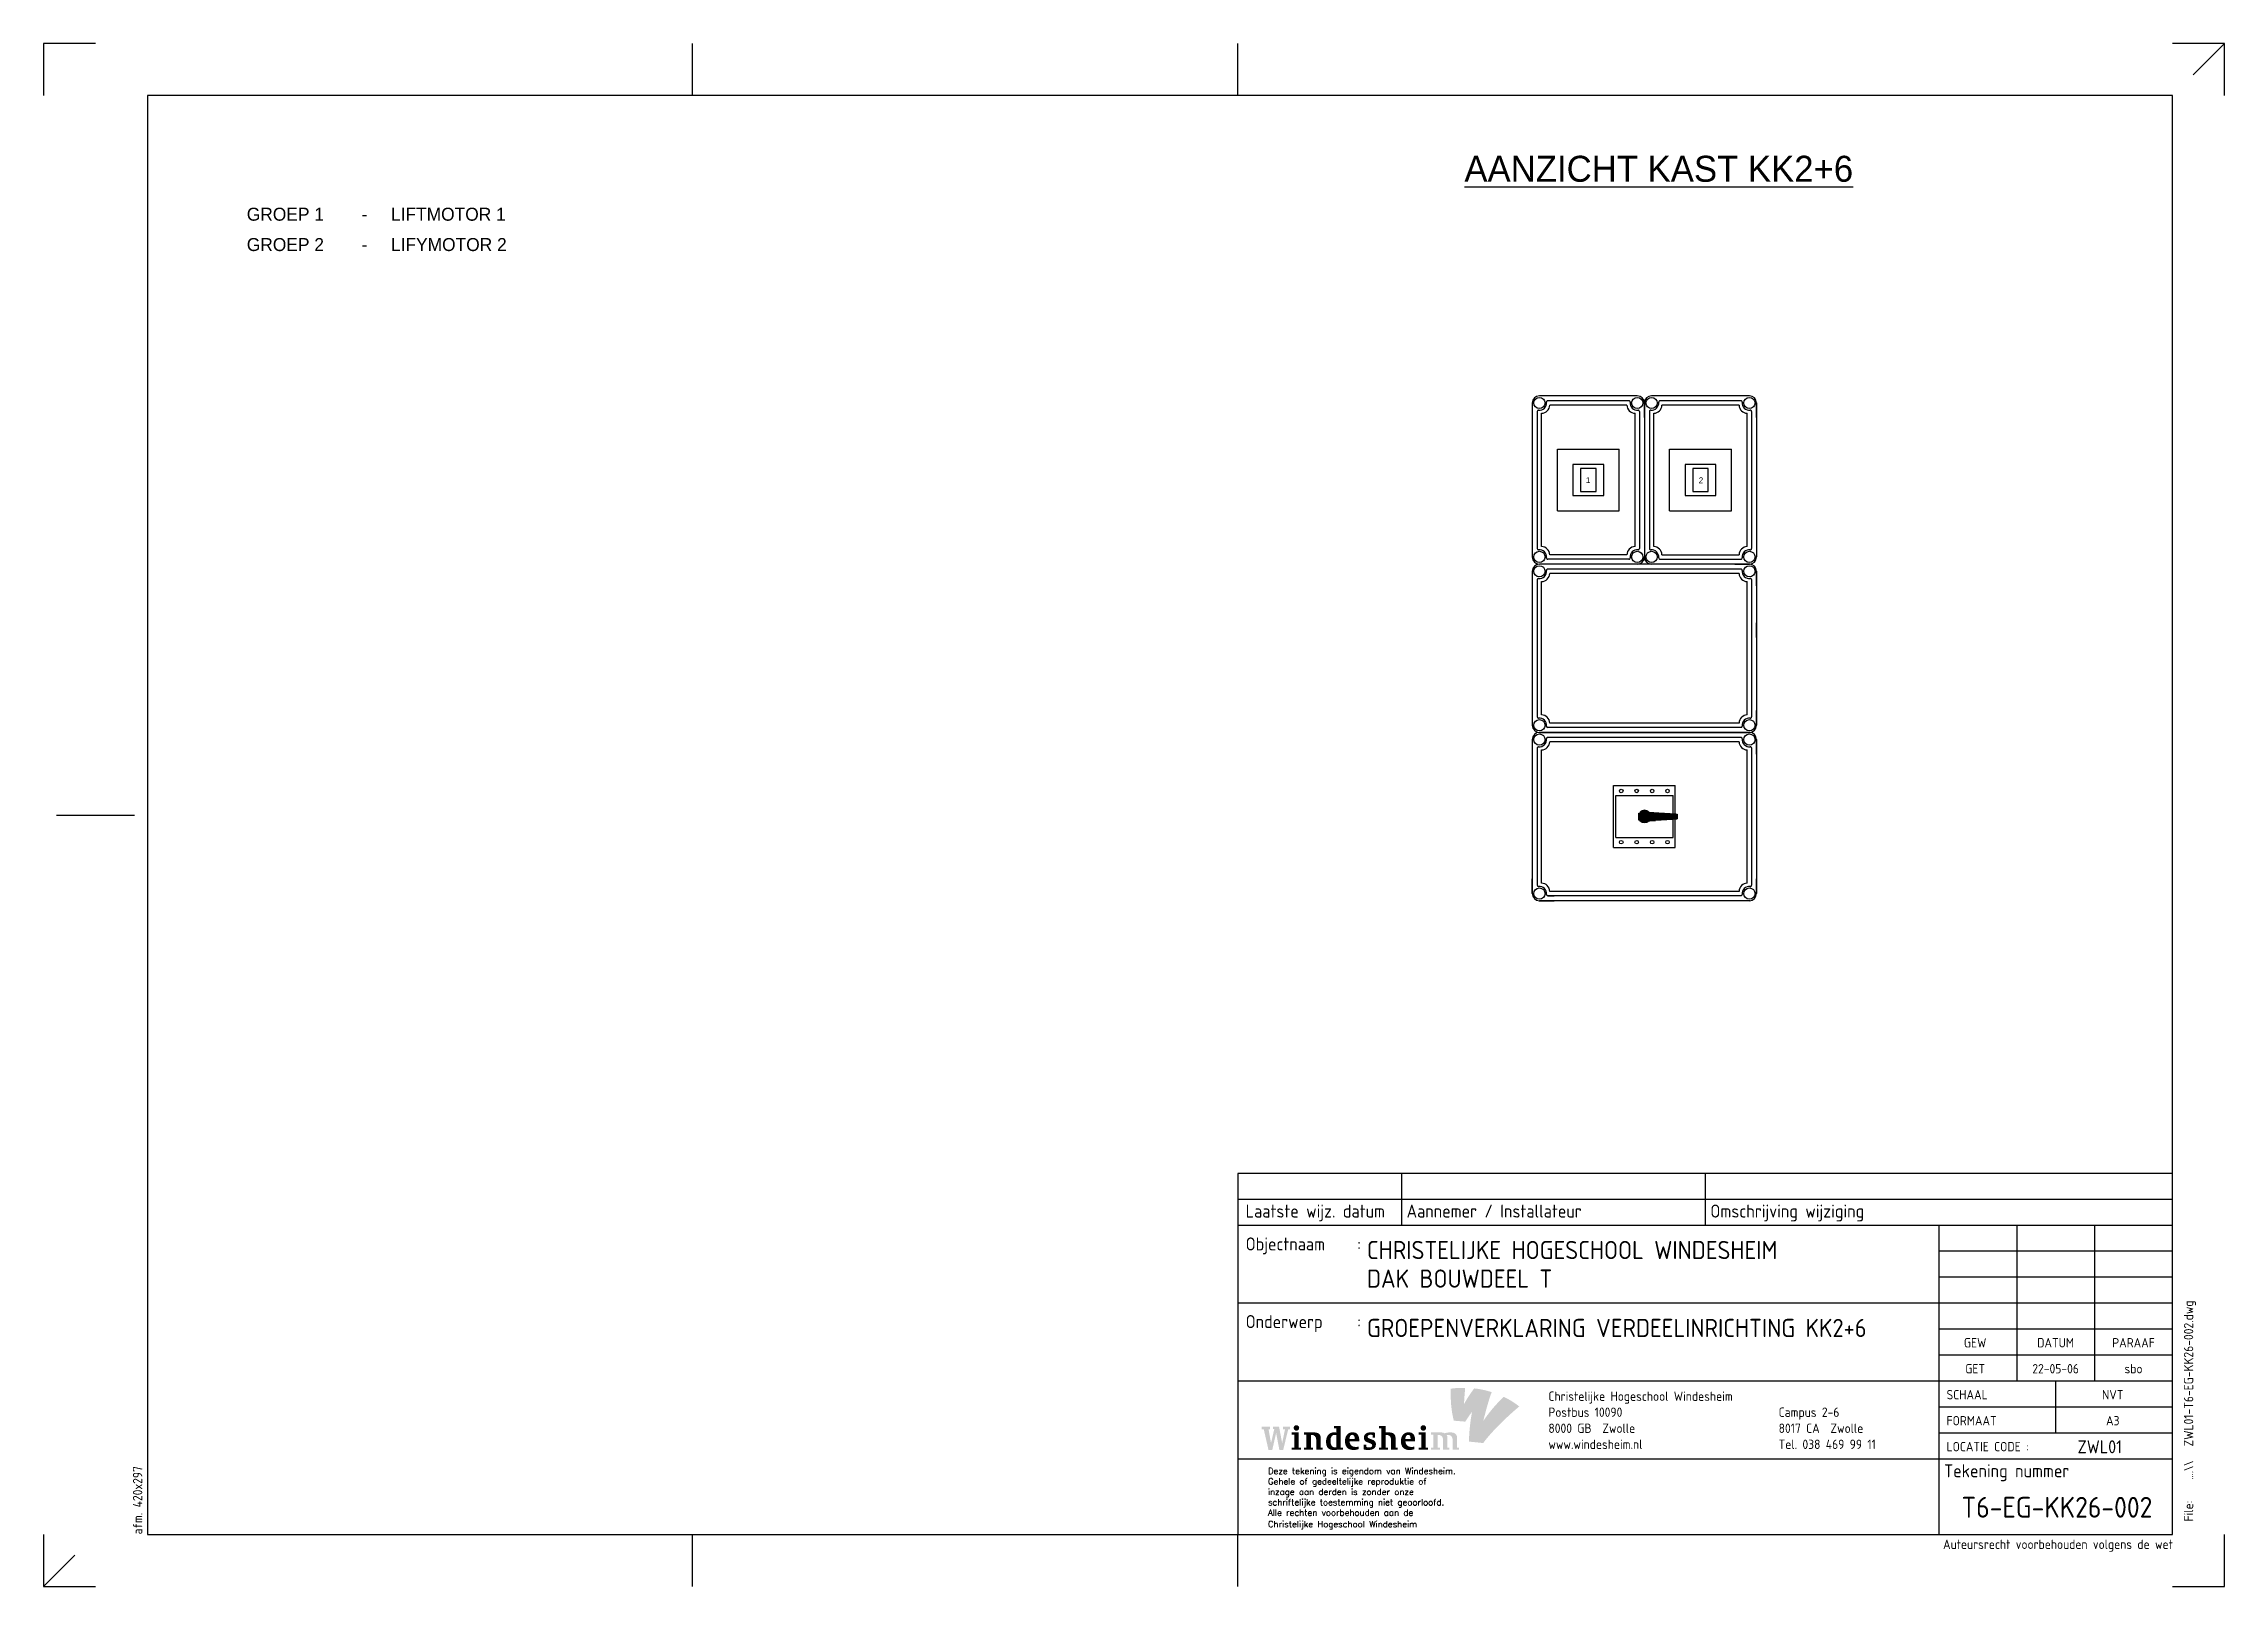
# Model space of a CAD drawing. Header units: millimetres. Extents: x 0 to 420, y 0 to 297.
import ezdxf
from ezdxf.enums import TextEntityAlignment as Align

# ---------------------------------------------------------------- set-up
doc = ezdxf.new("R2010")
doc.units = ezdxf.units.MM
for name, color, linetype in [('00att018', 1, 'CONTINUOUS'), ('00att025', 2, 'CONTINUOUS'), ('00att035', 3, 'CONTINUOUS'), ('00att050', 4, 'CONTINUOUS'), ('00kad018', 1, 'CONTINUOUS'), ('00kad025', 2, 'CONTINUOUS'), ('00kad070', 5, 'CONTINUOUS'), ('BL$2----_KADER', 7, 'CONTINUOUS'), ('BL$4----_LOGO', 7, 'CONTINUOUS'), ('BL$4----_STEMPEL', 7, 'CONTINUOUS'), ('EL6-----', 7, 'CONTINUOUS'), ('KAST AANZICHT', 1, 'CONTINUOUS'), ('Kast-aanzicht', 1, 'CONTINUOUS'), ('LAAG_1', 160, 'CONTINUOUS')]:
    doc.layers.add(name, color=color, linetype=linetype)
doc.styles.add('BURO-035', font='BUROFONT.shx', dxfattribs={"height": 3.5})
doc.styles.add('BURO-050', font='BUROFONT.shx', dxfattribs={"height": 5})
doc.styles.add('EDU', font='ROMANS.SHX', dxfattribs={"height": 2.5})
doc.styles.add('ISO', font='isocp.shx')
doc.styles.add('NOOTER', font='arial.ttf')

# ---------------------------------------------------------------- blocks, each defined once
blk = doc.blocks.new('a3-windesheim-hor')
at = {"layer": '00kad018', "color": 1}
for p, q in [((0, 297), (0, 287)), ((10, 297), (0, 297)), ((125, 287), (125, 297)), ((230, 287), (230, 297)), ((420, 297), (410, 297)), ((420, 297), (414, 291)), ((420, 287), (420, 297)), ((2.5, 148.5), (17.5, 148.5)), ((0, 10), (0, 0)), ((125, 0), (125, 10)), ((230, 0), (230, 10)), ((420, 0), (420, 10)), ((0, 0), (6, 6)), ((0, 0), (10, 0)), ((410, 0), (420, 0))]:
    blk.add_line(p, q, dxfattribs=at)
at = {"layer": '00kad070', "color": 5}
for p, q in [((20, 287), (20, 10)), ((410, 287), (20, 287)), ((410, 10), (410, 287)), ((20, 10), (410, 10))]:
    blk.add_line(p, q, dxfattribs=at)
at = {"layer": '00att018', "color": 1, "style": 'ISO'}
blk.add_text('afm. 420x297', height=1.8, rotation=90, dxfattribs=at).set_placement((19, 10))
blk.add_text('Auteursrecht voorbehouden volgens de wet', height=1.8, dxfattribs=at).set_placement((410.08, 7.2), align=Align.RIGHT)
blk = doc.blocks.new('AI9-BLK4')
at = {"layer": 'LAAG_1'}
h = blk.add_hatch(color=40, dxfattribs=at)
edge = h.paths.add_edge_path()
edge.add_spline(control_points=[(7.13, 7.18), (4.76, 4.71), (2.6, 2.64), (-0.67, -2.09), (0, 0.48), (1.33, 5.88), (2.58, 8.98), (0.66, 9.66), (-2.22, 10.26), (-4.13, 10.42), (-5.47, 8.84), (-7.52, 5.49), (-8.07, 4.43), (-8, 6.89), (-7.74, 9.27), (-7.64, 10.61), (-9.57, 10.7), (-11, 10.61), (-13.21, 10.31), (-13.29, 6), (-13.05, 2.03), (-12.01, -2), (-10.76, -2.09), (-7.6, -2.36), (-7.6, -2.36), (-7.12, -1.66), (-6.13, -0.03), (-4.98, 1.41), (-5.44, -0.9), (-5.87, -4.06), (-6.06, -7.16), (-6.12, -8.14), (-6.15, -9.12), (-6.16, -10.06), (-4.67, -10.18), (-0.96, -10.58), (-0.72, -10.61), (-0.72, -10.61), (-0.71, -10.6), (-0.71, -10.6), (-0.7, -10.59), (-0.7, -10.58), (-0.69, -10.58), (0.69, -8.77), (2.26, -6.96), (3.63, -5.5), (4.7, -4.37), (5.74, -3.33), (6.72, -2.37), (9.27, 0.11), (11.5, 2.08), (13.21, 3.49), (11.03, 5.13), (9.48, 6.13), (7.13, 7.18)], knot_values=[0, 0, 0, 0, 1, 1, 1, 2, 2, 2, 3, 3, 3, 4, 4, 4, 5, 5, 5, 6, 6, 6, 7, 7, 7, 8, 8, 8, 9, 9, 9, 10, 10, 10, 11, 11, 11, 12, 12, 12, 13, 13, 13, 14, 14, 14, 15, 15, 15, 16, 16, 16, 17, 17, 17, 18, 18, 18, 18], degree=3, periodic=0)
h = blk.add_hatch(color=154, dxfattribs=at)
edge = h.paths.add_edge_path()
edge.add_spline(control_points=[(-0.71, -10.6), (-0.71, -10.6), (-0.71, -10.6), (-0.71, -10.6), (-0.74, -10.63), (-0.72, -10.62), (-0.71, -10.6)], knot_values=[0, 0, 0, 0, 1, 1, 1, 2, 2, 2, 2], degree=3, periodic=0)
h = blk.add_hatch(color=154, dxfattribs=at)
edge = h.paths.add_edge_path()
edge.add_spline(control_points=[(-0.71, -10.6), (-0.71, -10.6), (-0.7, -10.6), (-0.7, -10.6), (-0.67, -10.57), (-0.69, -10.59), (-0.71, -10.6)], knot_values=[0, 0, 0, 0, 1, 1, 1, 2, 2, 2, 2], degree=3, periodic=0)
blk = doc.blocks.new('AI9-BLK3')
at = {"layer": 'LAAG_1'}
h = blk.add_hatch(color=154, dxfattribs=at)
edge = h.paths.add_edge_path()
edge.add_spline(control_points=[(-27.78, 3.24), (-27.78, 3.24), (-29.75, -4.72), (-29.75, -4.72), (-29.75, -4.72), (-31.22, -4.72), (-31.22, -4.72), (-31.22, -4.72), (-32.46, 1.79), (-32.46, 1.79), (-32.46, 1.79), (-33.95, -4.72), (-33.95, -4.72), (-33.95, -4.72), (-35.41, -4.72), (-35.41, -4.72), (-35.41, -4.72), (-37.24, 3.24), (-37.24, 3.24), (-37.24, 3.24), (-38.03, 3.24), (-38.03, 3.24), (-38.03, 3.24), (-38.03, 4.16), (-38.03, 4.16), (-38.03, 4.16), (-34.81, 4.16), (-34.81, 4.16), (-34.81, 4.16), (-34.81, 3.24), (-34.81, 3.24), (-34.81, 3.24), (-35.38, 3.24), (-35.38, 3.24), (-35.38, 3.24), (-34.43, -2.11), (-34.43, -2.11), (-34.43, -2.11), (-33.18, 3.26), (-33.18, 3.26), (-33.18, 3.26), (-33.73, 3.26), (-33.73, 3.26), (-33.73, 3.26), (-33.73, 4.16), (-33.73, 4.16), (-33.73, 4.16), (-31.32, 4.16), (-31.32, 4.16), (-31.32, 4.16), (-30.15, -2.11), (-30.15, -2.11), (-30.15, -2.11), (-29.03, 3.24), (-29.03, 3.24), (-29.03, 3.24), (-29.84, 3.24), (-29.84, 3.24), (-29.84, 3.24), (-29.84, 4.16), (-29.84, 4.16), (-29.84, 4.16), (-27.18, 4.16), (-27.18, 4.16), (-27.18, 4.16), (-27.18, 3.24), (-27.18, 3.24), (-27.18, 3.24), (-27.78, 3.24), (-27.78, 3.24)], knot_values=[0, 0, 0, 0, 1, 1, 1, 2, 2, 2, 3, 3, 3, 4, 4, 4, 5, 5, 5, 6, 6, 6, 7, 7, 7, 8, 8, 8, 9, 9, 9, 10, 10, 10, 11, 11, 11, 12, 12, 12, 13, 13, 13, 14, 14, 14, 15, 15, 15, 16, 16, 16, 17, 17, 17, 18, 18, 18, 19, 19, 19, 20, 20, 20, 21, 21, 21, 22, 22, 22, 23, 23, 23, 23], degree=3, periodic=0)
h = blk.add_hatch(color=154, dxfattribs=at)
edge = h.paths.add_edge_path()
edge.add_spline(control_points=[(-26.42, -4.7), (-26.42, -4.7), (-26.42, -3.87), (-26.42, -3.87), (-26.42, -3.87), (-25.47, -3.87), (-25.47, -3.87), (-25.47, -3.87), (-25.47, 1.17), (-25.47, 1.17), (-25.47, 1.17), (-26.42, 1.17), (-26.42, 1.17), (-26.42, 1.17), (-26.42, 1.99), (-26.42, 1.99), (-26.42, 1.99), (-23.75, 1.99), (-23.75, 1.99), (-23.75, 1.99), (-23.75, -3.87), (-23.75, -3.87), (-23.75, -3.87), (-22.88, -3.87), (-22.88, -3.87), (-22.88, -3.87), (-22.88, -4.7), (-22.88, -4.7), (-22.88, -4.7), (-26.42, -4.7), (-26.42, -4.7)], knot_values=[0, 0, 0, 0, 1, 1, 1, 2, 2, 2, 3, 3, 3, 4, 4, 4, 5, 5, 5, 6, 6, 6, 7, 7, 7, 8, 8, 8, 9, 9, 9, 10, 10, 10, 10], degree=3, periodic=0)
edge = h.paths.add_edge_path()
edge.add_spline(control_points=[(-24.66, 2.67), (-25.25, 2.67), (-25.71, 3.15), (-25.71, 3.74), (-25.71, 4.33), (-25.25, 4.79), (-24.66, 4.79), (-24.07, 4.79), (-23.58, 4.33), (-23.58, 3.74), (-23.58, 3.15), (-24.07, 2.67), (-24.66, 2.67)], knot_values=[0, 0, 0, 0, 1, 1, 1, 2, 2, 2, 3, 3, 3, 4, 4, 4, 4], degree=3, periodic=0)
h = blk.add_hatch(color=154, dxfattribs=at)
edge = h.paths.add_edge_path()
edge.add_spline(control_points=[(-17.02, -4.7), (-17.02, -4.7), (-17.02, -0.94), (-17.02, -0.94), (-17.02, -0.3), (-17.19, 0.21), (-17.5, 0.52), (-17.87, 0.9), (-18.34, 1.07), (-18.89, 1.07), (-18.95, 1.07), (-19.03, 1.07), (-19.09, 1.06), (-19.09, 1.06), (-19.09, -3.87), (-19.09, -3.87), (-19.09, -3.87), (-18.24, -3.87), (-18.24, -3.87), (-18.24, -3.87), (-18.24, -4.7), (-18.24, -4.7), (-18.24, -4.7), (-21.72, -4.7), (-21.72, -4.7), (-21.72, -4.7), (-21.72, -3.87), (-21.72, -3.87), (-21.72, -3.87), (-20.8, -3.87), (-20.8, -3.87), (-20.8, -3.87), (-20.8, 1.17), (-20.8, 1.17), (-20.8, 1.17), (-21.72, 1.17), (-21.72, 1.17), (-21.72, 1.17), (-21.72, 1.99), (-21.72, 1.99), (-21.72, 1.99), (-19.44, 1.99), (-19.44, 1.99), (-19.15, 1.99), (-18.89, 2.03), (-18.56, 2.03), (-16.96, 2.03), (-16.32, 1.86), (-15.88, 1.41), (-15.46, 1), (-15.3, 0.57), (-15.3, -0.15), (-15.3, -0.15), (-15.3, -3.87), (-15.3, -3.87), (-15.3, -3.87), (-14.5, -3.87), (-14.5, -3.87), (-14.5, -3.87), (-14.5, -4.7), (-14.5, -4.7), (-14.5, -4.7), (-17.02, -4.7), (-17.02, -4.7)], knot_values=[0, 0, 0, 0, 1, 1, 1, 2, 2, 2, 3, 3, 3, 4, 4, 4, 5, 5, 5, 6, 6, 6, 7, 7, 7, 8, 8, 8, 9, 9, 9, 10, 10, 10, 11, 11, 11, 12, 12, 12, 13, 13, 13, 14, 14, 14, 15, 15, 15, 16, 16, 16, 17, 17, 17, 18, 18, 18, 19, 19, 19, 20, 20, 20, 21, 21, 21, 21], degree=3, periodic=0)
h = blk.add_hatch(color=154, dxfattribs=at)
edge = h.paths.add_edge_path(flags=16)
edge.add_spline(control_points=[(-6.76, -4.7), (-6.76, -4.7), (-6.76, -3.87), (-6.76, -3.87), (-6.76, -3.87), (-7.62, -3.87), (-7.62, -3.87), (-7.62, -3.87), (-7.62, 4.46), (-7.62, 4.46), (-7.62, 4.46), (-10.2, 4.46), (-10.2, 4.46), (-10.2, 4.46), (-10.2, 3.64), (-10.2, 3.64), (-10.2, 3.64), (-9.32, 3.64), (-9.32, 3.64), (-9.32, 3.64), (-9.32, 1.95), (-9.32, 1.95), (-9.59, 2), (-9.79, 2.04), (-10.19, 2.04), (-11.95, 2.04), (-13.23, 0.68), (-13.23, -1.45), (-13.23, -3.83), (-12.29, -4.77), (-10.28, -4.77), (-9.86, -4.77), (-9.32, -4.7), (-9.12, -4.7), (-9.12, -4.7), (-6.76, -4.7), (-6.76, -4.7)], knot_values=[0, 0, 0, 0, 1, 1, 1, 2, 2, 2, 3, 3, 3, 4, 4, 4, 5, 5, 5, 6, 6, 6, 7, 7, 7, 8, 8, 8, 9, 9, 9, 10, 10, 10, 11, 11, 11, 12, 12, 12, 12], degree=3, periodic=0)
edge = h.paths.add_edge_path()
edge.add_spline(control_points=[(-9.28, -3.73), (-9.49, -3.76), (-9.62, -3.78), (-9.79, -3.78), (-10.77, -3.78), (-11.52, -3.12), (-11.52, -1.21), (-11.52, 0.4), (-10.88, 1.06), (-10, 1.06), (-9.71, 1.06), (-9.48, 1.02), (-9.28, 0.97), (-9.28, 0.97), (-9.28, -3.73), (-9.28, -3.73)], knot_values=[0, 0, 0, 0, 1, 1, 1, 2, 2, 2, 3, 3, 3, 4, 4, 4, 5, 5, 5, 5], degree=3, periodic=0)
h = blk.add_hatch(color=154, dxfattribs=at)
edge = h.paths.add_edge_path(flags=16)
edge.add_spline(control_points=[(-0.43, -1.4), (-0.43, 1.03), (-1.16, 2.05), (-3.05, 2.05), (-4.8, 2.05), (-5.93, 0.7), (-5.93, -1.35), (-5.93, -3.59), (-4.75, -4.76), (-2.66, -4.76), (-1.92, -4.76), (-1.25, -4.65), (-0.71, -4.43), (-0.71, -4.43), (-0.71, -3.47), (-0.71, -3.47), (-1.15, -3.57), (-1.59, -3.59), (-2.01, -3.59), (-3.43, -3.59), (-4.18, -2.54), (-4.18, -1.4), (-4.18, -1.4), (-0.43, -1.4), (-0.43, -1.4)], knot_values=[0, 0, 0, 0, 1, 1, 1, 2, 2, 2, 3, 3, 3, 4, 4, 4, 5, 5, 5, 6, 6, 6, 7, 7, 7, 8, 8, 8, 8], degree=3, periodic=0)
edge = h.paths.add_edge_path()
edge.add_spline(control_points=[(-2.19, -0.48), (-2.19, -0.48), (-4.21, -0.48), (-4.21, -0.48), (-4.21, 0.48), (-3.76, 1.08), (-3.17, 1.08), (-2.58, 1.08), (-2.19, 0.63), (-2.19, -0.48)], knot_values=[0, 0, 0, 0, 1, 1, 1, 2, 2, 2, 3, 3, 3, 3], degree=3, periodic=0)
h = blk.add_hatch(color=154, dxfattribs=at)
edge = h.paths.add_edge_path()
edge.add_spline(control_points=[(3.18, -4.79), (2.42, -4.79), (1.53, -4.63), (1.31, -4.55), (1.31, -4.55), (1.31, -2.67), (1.31, -2.67), (1.31, -2.67), (2.34, -2.67), (2.34, -2.67), (2.34, -2.67), (2.34, -3.62), (2.34, -3.62), (2.58, -3.7), (2.94, -3.79), (3.32, -3.79), (4.14, -3.79), (4.53, -3.52), (4.53, -3.03), (4.53, -2.53), (4.09, -2.3), (3.53, -2.1), (3.53, -2.1), (2.71, -1.81), (2.71, -1.81), (1.84, -1.5), (1.32, -0.99), (1.32, 0.08), (1.32, 1.19), (2.31, 2.08), (3.93, 2.08), (4.57, 2.08), (5.29, 2), (5.66, 1.88), (5.66, 1.88), (5.66, 0.04), (5.66, 0.04), (5.66, 0.04), (4.69, 0.04), (4.69, 0.04), (4.69, 0.04), (4.69, 1), (4.69, 1), (4.43, 1.07), (4.17, 1.11), (3.89, 1.11), (3.16, 1.11), (2.8, 0.83), (2.8, 0.37), (2.8, -0.04), (3.05, -0.24), (3.64, -0.43), (3.64, -0.43), (4.44, -0.7), (4.44, -0.7), (5.37, -1.01), (6, -1.57), (6, -2.6), (6, -4), (4.84, -4.79), (3.18, -4.79)], knot_values=[0, 0, 0, 0, 1, 1, 1, 2, 2, 2, 3, 3, 3, 4, 4, 4, 5, 5, 5, 6, 6, 6, 7, 7, 7, 8, 8, 8, 9, 9, 9, 10, 10, 10, 11, 11, 11, 12, 12, 12, 13, 13, 13, 14, 14, 14, 15, 15, 15, 16, 16, 16, 17, 17, 17, 18, 18, 18, 19, 19, 19, 20, 20, 20, 20], degree=3, periodic=0)
h = blk.add_hatch(color=154, dxfattribs=at)
edge = h.paths.add_edge_path()
edge.add_spline(control_points=[(11.81, -4.7), (11.81, -4.7), (11.81, -1.02), (11.81, -1.02), (11.81, -0.32), (11.67, 0.19), (11.34, 0.52), (10.95, 0.91), (10.48, 1.07), (9.97, 1.07), (9.88, 1.07), (9.79, 1.06), (9.75, 1.06), (9.75, 1.06), (9.75, -3.87), (9.75, -3.87), (9.75, -3.87), (10.59, -3.87), (10.59, -3.87), (10.59, -3.87), (10.59, -4.7), (10.59, -4.7), (10.59, -4.7), (7.11, -4.7), (7.11, -4.7), (7.11, -4.7), (7.11, -3.87), (7.11, -3.87), (7.11, -3.87), (8.03, -3.87), (8.03, -3.87), (8.03, -3.87), (8.03, 3.64), (8.03, 3.64), (8.03, 3.64), (7.16, 3.64), (7.16, 3.64), (7.16, 3.64), (7.16, 4.46), (7.16, 4.46), (7.16, 4.46), (9.75, 4.46), (9.75, 4.46), (9.75, 4.46), (9.75, 1.99), (9.75, 1.99), (9.93, 2), (10.23, 2.03), (10.54, 2.03), (11.88, 2.03), (12.52, 1.84), (12.96, 1.4), (13.39, 0.97), (13.53, 0.51), (13.53, -0.15), (13.53, -0.15), (13.53, -3.87), (13.53, -3.87), (13.53, -3.87), (14.34, -3.87), (14.34, -3.87), (14.34, -3.87), (14.34, -4.7), (14.34, -4.7), (14.34, -4.7), (11.81, -4.7), (11.81, -4.7)], knot_values=[0, 0, 0, 0, 1, 1, 1, 2, 2, 2, 3, 3, 3, 4, 4, 4, 5, 5, 5, 6, 6, 6, 7, 7, 7, 8, 8, 8, 9, 9, 9, 10, 10, 10, 11, 11, 11, 12, 12, 12, 13, 13, 13, 14, 14, 14, 15, 15, 15, 16, 16, 16, 17, 17, 17, 18, 18, 18, 19, 19, 19, 20, 20, 20, 21, 21, 21, 22, 22, 22, 22], degree=3, periodic=0)
h = blk.add_hatch(color=154, dxfattribs=at)
edge = h.paths.add_edge_path(flags=16)
edge.add_spline(control_points=[(21.09, -1.4), (21.09, 1.03), (20.36, 2.05), (18.47, 2.05), (16.72, 2.05), (15.6, 0.7), (15.6, -1.35), (15.6, -3.59), (16.77, -4.76), (18.87, -4.76), (19.6, -4.76), (20.27, -4.65), (20.81, -4.43), (20.81, -4.43), (20.81, -3.47), (20.81, -3.47), (20.37, -3.57), (19.93, -3.59), (19.52, -3.59), (18.09, -3.59), (17.35, -2.54), (17.35, -1.4), (17.35, -1.4), (21.09, -1.4), (21.09, -1.4)], knot_values=[0, 0, 0, 0, 1, 1, 1, 2, 2, 2, 3, 3, 3, 4, 4, 4, 5, 5, 5, 6, 6, 6, 7, 7, 7, 8, 8, 8, 8], degree=3, periodic=0)
edge = h.paths.add_edge_path()
edge.add_spline(control_points=[(19.33, -0.48), (19.33, -0.48), (17.31, -0.48), (17.31, -0.48), (17.31, 0.48), (17.76, 1.08), (18.35, 1.08), (18.94, 1.08), (19.33, 0.63), (19.33, -0.48)], knot_values=[0, 0, 0, 0, 1, 1, 1, 2, 2, 2, 3, 3, 3, 3], degree=3, periodic=0)
h = blk.add_hatch(color=154, dxfattribs=at)
edge = h.paths.add_edge_path()
edge.add_spline(control_points=[(22.47, -4.7), (22.47, -4.7), (22.47, -3.87), (22.47, -3.87), (22.47, -3.87), (23.42, -3.87), (23.42, -3.87), (23.42, -3.87), (23.42, 1.17), (23.42, 1.17), (23.42, 1.17), (22.47, 1.17), (22.47, 1.17), (22.47, 1.17), (22.47, 1.99), (22.47, 1.99), (22.47, 1.99), (25.13, 1.99), (25.13, 1.99), (25.13, 1.99), (25.13, -3.87), (25.13, -3.87), (25.13, -3.87), (26, -3.87), (26, -3.87), (26, -3.87), (26, -4.7), (26, -4.7), (26, -4.7), (22.47, -4.7), (22.47, -4.7)], knot_values=[0, 0, 0, 0, 1, 1, 1, 2, 2, 2, 3, 3, 3, 4, 4, 4, 5, 5, 5, 6, 6, 6, 7, 7, 7, 8, 8, 8, 9, 9, 9, 10, 10, 10, 10], degree=3, periodic=0)
edge = h.paths.add_edge_path()
edge.add_spline(control_points=[(24.23, 2.67), (23.64, 2.67), (23.18, 3.15), (23.18, 3.74), (23.18, 4.33), (23.64, 4.79), (24.23, 4.79), (24.82, 4.79), (25.31, 4.33), (25.31, 3.74), (25.31, 3.15), (24.82, 2.67), (24.23, 2.67)], knot_values=[0, 0, 0, 0, 1, 1, 1, 2, 2, 2, 3, 3, 3, 4, 4, 4, 4], degree=3, periodic=0)
h = blk.add_hatch(color=154, dxfattribs=at)
edge = h.paths.add_edge_path()
edge.add_spline(control_points=[(35.52, -4.7), (35.52, -4.7), (35.52, -0.89), (35.52, -0.89), (35.52, -0.3), (35.34, 0.21), (35.04, 0.52), (34.66, 0.9), (34.24, 1.07), (33.55, 1.07), (33.41, 1.07), (33.28, 1.05), (33.17, 1.03), (33.4, 0.83), (33.52, 0.35), (33.52, -0.07), (33.52, -0.07), (33.52, -3.87), (33.52, -3.87), (33.52, -3.87), (34.3, -3.87), (34.3, -3.87), (34.3, -3.87), (34.3, -4.7), (34.3, -4.7), (34.3, -4.7), (31.82, -4.7), (31.82, -4.7), (31.82, -4.7), (31.82, -0.89), (31.82, -0.89), (31.82, -0.18), (31.64, 0.24), (31.34, 0.53), (30.95, 0.92), (30.5, 1.07), (30.01, 1.07), (29.96, 1.07), (29.9, 1.06), (29.8, 1.06), (29.8, 1.06), (29.8, -3.87), (29.8, -3.87), (29.8, -3.87), (30.64, -3.87), (30.64, -3.87), (30.64, -3.87), (30.64, -4.7), (30.64, -4.7), (30.64, -4.7), (27.17, -4.7), (27.17, -4.7), (27.17, -4.7), (27.17, -3.87), (27.17, -3.87), (27.17, -3.87), (28.09, -3.87), (28.09, -3.87), (28.09, -3.87), (28.09, 1.17), (28.09, 1.17), (28.09, 1.17), (27.17, 1.17), (27.17, 1.17), (27.17, 1.17), (27.17, 1.99), (27.17, 1.99), (27.17, 1.99), (29.58, 1.99), (29.58, 1.99), (29.86, 1.99), (30.2, 2.03), (30.42, 2.03), (31.35, 2.03), (31.94, 1.93), (32.49, 1.67), (32.96, 1.86), (33.67, 2.01), (34.45, 2.01), (35.63, 2.01), (36.25, 1.82), (36.67, 1.4), (37.08, 0.99), (37.23, 0.53), (37.23, -0.08), (37.23, -0.08), (37.23, -3.87), (37.23, -3.87), (37.23, -3.87), (38.03, -3.87), (38.03, -3.87), (38.03, -3.87), (38.03, -4.7), (38.03, -4.7), (38.03, -4.7), (35.52, -4.7), (35.52, -4.7)], knot_values=[0, 0, 0, 0, 1, 1, 1, 2, 2, 2, 3, 3, 3, 4, 4, 4, 5, 5, 5, 6, 6, 6, 7, 7, 7, 8, 8, 8, 9, 9, 9, 10, 10, 10, 11, 11, 11, 12, 12, 12, 13, 13, 13, 14, 14, 14, 15, 15, 15, 16, 16, 16, 17, 17, 17, 18, 18, 18, 19, 19, 19, 20, 20, 20, 21, 21, 21, 22, 22, 22, 23, 23, 23, 24, 24, 24, 25, 25, 25, 26, 26, 26, 27, 27, 27, 28, 28, 28, 29, 29, 29, 30, 30, 30, 31, 31, 31, 32, 32, 32, 32], degree=3, periodic=0)
blk = doc.blocks.new('AI9-BLK2')
at = {"layer": 'LAAG_1', "color": 7}
for name, p in [('AI9-BLK4', (36.4, 1.35)), ('AI9-BLK3', (-11.59, -7.17))]:
    blk.add_blockref(name, p, dxfattribs=at)
blk = doc.blocks.new('CHW_ONDERHOEK')
at = {"layer": '00kad025', "color": 2}
for p, q in [((-190, 79.5), (-190, 69.5)), ((-10, 79.5), (-190, 79.5)), ((-158.5, 79.5), (-158.5, 69.5)), ((-100, 79.5), (-100, 69.5)), ((-10, 74.5), (-190, 74.5)), ((-40, 69.5), (-40, 39.5)), ((-25, 69.5), (-25, 39.5)), ((-10, 64.5), (-55, 64.5)), ((-10, 59.5), (-55, 59.5)), ((-10, 54.5), (-55, 54.5)), ((-10, 49.5), (-55, 49.5)), ((-32.5, 39.5), (-32.5, 34.5)), ((-32.5, 34.5), (-32.5, 29.5))]:
    blk.add_line(p, q, dxfattribs=at)
at = {"layer": '00kad070', "color": 5}
for p, q in [((-10, 69.5), (-190, 69.5)), ((-190, 69.5), (-190, 10)), ((-55, 69.5), (-55, 10)), ((-55, 54.5), (-190, 54.5)), ((-10, 44.5), (-55, 44.5)), ((-10, 39.5), (-190, 39.5)), ((-10, 34.5), (-55, 34.5)), ((-10, 29.5), (-55, 29.5)), ((-55, 24.5), (-190, 24.5)), ((-10, 24.5), (-55, 24.5))]:
    blk.add_line(p, q, dxfattribs=at)
at = {"layer": 'LAAG_1', "color": 7, "xscale": 0.5, "yscale": 0.5, "zscale": 0.5}
blk.add_blockref('AI9-BLK2', (-160.6, 32.22), dxfattribs=at)
at = {"layer": '00att018', "color": 1, "style": 'ISO'}
for s, p in [('GEW', (-48, 46)), ('DATUM', (-32.5, 46)), ('PARAAF', (-17.5, 46)), ('GET', (-48, 41))]:
    blk.add_text(s, height=1.8, dxfattribs=at).set_placement(p, align=Align.CENTER)
for s, p in [('SCHAAL', (-53.5, 36)), ('FORMAAT', (-53.5, 31))]:
    blk.add_text(s, height=1.8, dxfattribs=at).set_placement(p)
at = {"layer": '00att018', "color": 1, "linetype": 'Continuous', "style": 'EDU'}
for s, p in [('Deze tekening is eigendom van Windesheim.', (-184.2, 21.6)), ('Gehele of gedeeltelijke reproduktie of', (-184.2, 19.6)), ('inzage aan derden is zonder onze', (-184.2, 17.6)), ('schriftelijke toestemming niet geoorloofd.', (-184.2, 15.6)), ('Alle rechten voorbehouden aan de', (-184.2, 13.6)), ('Christelijke Hogeschool Windesheim', (-184.2, 11.38))]:
    blk.add_text(s, height=1.2, dxfattribs=at).set_placement(p)
at = {"layer": '00att018', "color": 1, "style": 'ISO', "width": 0.9}
blk.add_text('....\\\\', height=1.8, rotation=90, dxfattribs=at).set_placement((-6, 20.5))
at = {"layer": '00att018', "color": 1, "style": 'ISO'}
blk.add_text('File:', height=1.8, rotation=90, dxfattribs=at).set_placement((-6, 12.5))
for tag, p in [('WZ_CODED', (-48, 66.07)), ('WZ_DATUMD', (-32.5, 66.07)), ('WZ_WZGOEDD', (-17.5, 66.07)), ('WZ_CODEC', (-48, 61.07)), ('WZ_DATUMC', (-32.5, 61.07)), ('WZ_WZGOEDC', (-17.5, 61.07)), ('WZ_CODEB', (-48, 56.07)), ('WZ_DATUMB', (-32.5, 56.07)), ('WZ_WZGOEDB', (-17.5, 56.07)), ('WZ_CODEA', (-48, 51.07)), ('WZ_DATUMA', (-32.5, 51.07)), ('WZ_WZGOEDA', (-17.5, 51.07)), ('TKDATCREAT', (-32.5, 41)), ('TKINIT', (-17.5, 41)), ('TKSCHAAL', (-21.5, 36)), ('TKFORMAAT', (-21.5, 31))]:
    blk.add_attdef(tag, text='', height=1.8, dxfattribs=at).set_placement(p, align=Align.CENTER)
blk.add_attdef('DWGNAME', (-6, 26.93), '', height=1.8, rotation=90, dxfattribs=at)
at = {"layer": '00att025', "color": 2, "style": 'ISO'}
for s, p in [('Objectnaam', (-188.5, 64.67)), ('Onderwerp', (-188.5, 49.72)), ('Tekening nummer', (-54, 21))]:
    blk.add_text(s, height=2.5, dxfattribs=at).set_placement(p)
at = {"layer": '00att025', "style": 'ISO'}
for p in [(-167.02, 64.67), (-167.02, 49.78)]:
    blk.add_text(':', height=2.5, dxfattribs=at).set_placement(p)
at = {"layer": '00att025', "color": 1, "style": 'ISO'}
blk.add_text('LOCATIE CODE :', height=1.8, dxfattribs=at).set_placement((-53.5, 26))
at = {"layer": '00att025', "color": 2, "style": 'ISO'}
for tag, p in [('WZ_DATUM', (-184, 75.9)), ('WZ_AANNEMER_INSTALATEUR', (-157.5, 75.9)), ('WZ_OMSCHR', (-99, 75.9))]:
    blk.add_attdef(tag, p, '', height=2.5, dxfattribs=at)
at = {"layer": '00att025', "color": 3, "style": 'ISO'}
blk.add_attdef('TKVRIJ2', text='', height=2.5, dxfattribs=at).set_placement((-24, 25.62), align=Align.CENTER)
at = {"layer": '00att035', "color": 3, "style": 'ISO'}
for s, p in [('Laatste wijz. datum', (-188.5, 71)), ('Aannemer / Installateur', (-157.5, 71)), ('Omschrijving wijziging', (-99, 71))]:
    blk.add_text(s, height=2.5, dxfattribs=at).set_placement(p)
for tag, p in [('PROMSCHR', (-165.14, 63)), ('TK1OMSCHR', (-165.14, 57.5)), ('TK2OMSCHR', (-165.14, 48)), ('TKVRIJ1', (-165.14, 42.5))]:
    blk.add_attdef(tag, p, '', height=3.5, dxfattribs=at)
at = {"layer": '00att050', "color": 4, "style": 'ISO'}
blk.add_attdef('TKFASE', text='', height=5, dxfattribs=at).set_placement((-14.5, 82), align=Align.RIGHT)
blk.add_attdef('TKTEKNR', text='', height=3.5, dxfattribs=at).set_placement((-32.25, 13.23), align=Align.CENTER)
at = {"layer": 'BL$4----_LOGO', "color": 1, "style": 'ISO'}
for s, p in [('Christelijke Hogeschool Windesheim', (-130.19, 35.71)), ('Postbus 10090', (-130.19, 32.63)), ('Campus 2-6', (-85.85, 32.63)), ('8000 GB  Zwolle', (-130.19, 29.54)), ('8017 CA  Zwolle', (-85.85, 29.54)), ('www.windesheim.nl', (-130.19, 26.45)), ('Tel. 038 469 99 11', (-85.85, 26.45))]:
    blk.add_text(s, height=1.8, dxfattribs=at).set_placement(p)

msp = doc.modelspace()

# ---------------------------------------------------------------- linework, layer by layer
at = {"layer": 'KAST AANZICHT'}
for p, q in [((286.7, 227.82), (286.7, 198.18)), ((306.92, 229.2), (288.08, 229.2)), ((290.9, 228.24), (289.69, 228.24)), ((304.94, 227.4), (290.06, 227.4)), ((305.31, 228.24), (290.9, 228.24)), ((308.3, 227.82), (308.3, 198.18)), ((308.3, 225), (308.3, 227.82)), ((308.3, 227.82), (308.3, 198.18)), ((328.52, 229.2), (309.68, 229.2)), ((312.5, 228.24), (311.29, 228.24)), ((326.54, 227.4), (311.66, 227.4)), ((326.91, 228.24), (312.5, 228.24)), ((329.9, 227.82), (329.9, 198.18)), ((329.9, 225), (329.9, 227.82)), ((287.66, 226.21), (287.66, 199.79)), ((288.5, 200.16), (288.5, 225.84)), ((306.5, 200.16), (306.5, 225.84)), ((307.34, 226.21), (307.34, 199.79)), ((309.26, 226.21), (309.26, 199.79)), ((310.1, 200.16), (310.1, 225.84)), ((328.1, 200.16), (328.1, 225.84)), ((328.94, 226.21), (328.94, 199.79)), ((305.31, 197.76), (289.69, 197.76)), ((304.94, 198.6), (290.06, 198.6)), ((311.29, 197.76), (326.91, 197.76)), ((311.66, 198.6), (326.54, 198.6)), ((286.7, 195.42), (286.7, 165.78)), ((287.66, 193.81), (287.66, 167.39)), ((325.7, 196.8), (288.08, 196.8)), ((290.9, 196.8), (288.08, 196.8)), ((288.5, 167.76), (288.5, 193.44)), ((290.9, 195.84), (289.69, 195.84)), ((326.54, 195), (290.06, 195)), ((328.58, 196.8), (290.9, 196.8)), ((326.91, 195.84), (290.9, 195.84)), ((328.58, 196.8), (325.7, 196.8)), ((325.7, 196.8), (328.52, 196.8)), ((328.1, 167.76), (328.1, 193.44)), ((328.94, 193.81), (328.94, 167.39)), ((329.9, 195.42), (329.9, 165.78)), ((329.9, 192.6), (329.9, 195.42)), ((329.9, 195.42), (329.9, 165.78)), ((329.9, 182.69), (329.9, 185.51)), ((329.9, 165.78), (329.9, 168.6)), ((288.08, 164.4), (328.52, 164.4)), ((325.7, 164.4), (288.08, 164.4)), ((325.7, 164.4), (288.08, 164.4)), ((290.9, 164.4), (288.08, 164.4)), ((290.91, 164.4), (288.09, 164.4)), ((325.7, 165.36), (289.69, 165.36)), ((326.54, 166.2), (290.06, 166.2)), ((328.58, 164.4), (290.9, 164.4)), ((328.52, 164.4), (301.7, 164.4)), ((326.91, 165.36), (325.7, 165.36)), ((328.52, 164.4), (325.7, 164.4)), ((328.58, 164.4), (325.7, 164.4)), ((328.58, 164.4), (325.7, 164.4)), ((286.7, 163.02), (286.7, 133.38)), ((287.66, 161.41), (287.66, 134.99)), ((288.5, 135.36), (288.5, 161.04)), ((290.9, 163.44), (289.69, 163.44)), ((326.54, 162.6), (290.06, 162.6)), ((326.91, 163.44), (290.9, 163.44)), ((328.1, 135.36), (328.1, 161.04)), ((328.94, 161.41), (328.94, 134.99)), ((329.9, 163.02), (329.9, 133.38)), ((329.9, 160.2), (329.9, 163.02)), ((329.9, 163.02), (329.9, 133.38)), ((286.7, 133.38), (286.7, 136.2)), ((329.9, 133.38), (329.9, 136.2)), ((288.02, 132), (290.9, 132)), ((325.7, 132), (288.08, 132)), ((325.7, 132.96), (289.69, 132.96)), ((289.69, 132.96), (290.9, 132.96)), ((326.54, 133.8), (290.06, 133.8)), ((328.52, 132), (301.7, 132)), ((326.91, 132.96), (325.7, 132.96)), ((328.58, 132), (325.7, 132))]:
    msp.add_line(p, q, dxfattribs=at)
at = {"layer": 'KAST AANZICHT', "linetype": 'Continuous'}
for p, q in [((291.55, 218.95), (303.45, 218.95)), ((291.55, 207.05), (291.55, 218.95)), ((303.45, 207.05), (303.45, 218.95)), ((313.15, 218.95), (325.05, 218.95)), ((313.15, 207.05), (313.15, 218.95)), ((325.05, 207.05), (325.05, 218.95)), ((291.55, 207.05), (303.45, 207.05)), ((313.15, 207.05), (325.05, 207.05)), ((302.35, 154.15), (314.25, 154.15)), ((302.35, 142.25), (302.35, 154.15)), ((302.78, 144.16), (302.78, 152.24)), ((302.78, 152.24), (313.83, 152.24)), ((313.83, 144.16), (313.83, 152.24)), ((314.25, 142.25), (314.25, 154.15)), ((307.11, 148.78), (313.24, 148.78)), ((307.11, 148.71), (314.33, 148.71)), ((307.11, 148.64), (314.64, 148.64)), ((307.11, 148.56), (314.64, 148.56)), ((307.11, 148.49), (314.64, 148.49)), ((307.11, 148.42), (314.64, 148.42)), ((307.11, 148.35), (314.64, 148.35)), ((307.11, 148.27), (314.64, 148.27)), ((307.11, 148.2), (314.64, 148.2)), ((307.11, 148.13), (314.64, 148.13)), ((307.11, 148.06), (314.64, 148.06)), ((307.11, 147.98), (314.64, 147.98)), ((307.11, 147.91), (314.64, 147.91)), ((307.11, 147.84), (314.64, 147.84)), ((307.11, 147.77), (314.64, 147.77)), ((307.11, 147.69), (313.68, 147.69)), ((307.11, 147.62), (312.59, 147.62)), ((307.23, 148.85), (312.15, 148.85)), ((307.23, 147.55), (311.5, 147.55)), ((307.35, 148.93), (311.06, 148.93)), ((307.35, 147.47), (310.41, 147.47)), ((307.47, 149.07), (309.11, 149.07)), ((307.47, 149), (309.98, 149)), ((307.47, 147.4), (309.32, 147.4)), ((307.52, 147.33), (309.06, 147.33)), ((307.55, 149.14), (309.02, 149.14)), ((307.61, 147.26), (308.97, 147.26)), ((307.66, 149.22), (308.92, 149.22)), ((307.73, 147.18), (308.85, 147.18)), ((307.79, 149.29), (308.79, 149.29)), ((307.89, 147.11), (308.68, 147.11)), ((307.99, 149.36), (308.59, 149.36)), ((314.64, 147.76), (309.12, 147.39)), ((302.78, 144.16), (313.83, 144.16)), ((302.35, 142.25), (314.25, 142.25))]:
    msp.add_line(p, q, dxfattribs=at)
at = {"layer": 'KAST AANZICHT'}
for points in [[(294.53, 210.03), (300.48, 210.03), (300.48, 215.98), (294.53, 215.98)], [(298.99, 215.23), (296.01, 215.23), (296.01, 210.77), (298.99, 210.77)], [(316.13, 210.03), (322.08, 210.03), (322.08, 215.98), (316.13, 215.98)], [(320.59, 215.23), (317.61, 215.23), (317.61, 210.77), (320.59, 210.77)]]:
    msp.add_lwpolyline(points, close=True, dxfattribs=at)
at = {"layer": 'KAST AANZICHT', "linetype": 'Continuous'}
for points in [[(307.48, 149.06), (308.29, 149.11), (314.64, 148.69), (314.64, 147.76), (308.29, 147.33), (307.47, 147.39)], [(309.12, 149.06), (314.64, 148.69), (314.64, 147.76)]]:
    msp.add_lwpolyline(points, dxfattribs=at)
at = {"layer": 'KAST AANZICHT'}
for centre in [(288.08, 227.82), (306.92, 227.82), (309.68, 227.82), (328.52, 227.82), (288.08, 198.18), (306.92, 198.18), (309.68, 198.18), (328.52, 198.18), (288.08, 195.42), (328.52, 195.42), (288.08, 165.78), (288.08, 163.02), (328.52, 165.78), (328.52, 163.02), (288.08, 133.38), (328.52, 133.38)]:
    msp.add_circle(centre, 1.08, dxfattribs=at)
at = {"layer": 'KAST AANZICHT', "linetype": 'Continuous'}
for centre in [(303.84, 153.13), (306.81, 153.13), (309.79, 153.13), (312.76, 153.13), (303.84, 143.27), (306.81, 143.27), (309.79, 143.27), (312.76, 143.27)]:
    msp.add_circle(centre, 0.34, dxfattribs=at)
at = {"layer": 'KAST AANZICHT'}
for centre, radius, start, end in [((288.08, 227.82), 1.38, 90, 180), ((288.08, 227.82), 1.38, 263.6207, 6.3792), ((288.5, 227.4), 1.56, 270, 0), ((289.69, 228), 0.24, 90.0008, 186.3801), ((306.5, 227.4), 1.56, 180, 270), ((305.31, 228), 0.24, 353.6206, 90), ((306.92, 227.82), 1.38, 173.6208, 276.3793), ((306.92, 227.82), 1.38, 0, 90), ((309.68, 227.82), 1.38, 90, 180), ((309.68, 227.82), 1.38, 263.6207, 6.3792), ((310.1, 227.4), 1.56, 270, 0), ((311.29, 228), 0.24, 90.0008, 186.3801), ((328.1, 227.4), 1.56, 180, 270), ((326.91, 228), 0.24, 353.6206, 90), ((328.52, 227.82), 1.38, 173.6208, 276.3793), ((328.52, 227.82), 1.38, 0, 90), ((287.9, 226.21), 0.24, 83.6198, 179.9992), ((307.1, 226.21), 0.24, 0.0008, 96.3801), ((309.5, 226.21), 0.24, 83.6198, 179.9992), ((328.7, 226.21), 0.24, 0.0008, 96.3801), ((288.08, 198.18), 1.38, 180, 270), ((287.9, 199.79), 0.24, 180, 276.3794), ((288.08, 198.18), 1.38, 353.6207, 96.3792), ((288.5, 198.6), 1.56, 0, 90), ((289.69, 198), 0.24, 173.6198, 269.9992), ((306.5, 198.6), 1.56, 90, 180), ((305.31, 198), 0.24, 270, 6.3794), ((306.92, 198.18), 1.38, 83.6207, 186.3792), ((306.92, 198.18), 1.38, 270, 0), ((307.1, 199.79), 0.24, 263.6206, 0), ((309.68, 198.18), 1.38, 180, 270), ((309.5, 199.79), 0.24, 180, 276.3794), ((309.68, 198.18), 1.38, 353.6208, 96.3793), ((310.1, 198.6), 1.56, 0, 90), ((311.29, 198), 0.24, 173.6206, 270), ((328.1, 198.6), 1.56, 90, 180), ((326.91, 198), 0.24, 270.0008, 6.3802), ((328.52, 198.18), 1.38, 83.6208, 186.3793), ((328.52, 198.18), 1.38, 270, 0), ((328.7, 199.79), 0.24, 263.6206, 0), ((288.08, 195.42), 1.38, 90, 180), ((287.9, 193.81), 0.24, 83.6198, 179.9992), ((288.08, 195.42), 1.38, 263.6207, 6.3792), ((288.5, 195), 1.56, 270, 0), ((289.69, 195.6), 0.24, 90.0008, 186.3801), ((328.1, 195), 1.56, 180, 270), ((326.91, 195.6), 0.24, 353.6206, 90), ((328.52, 195.42), 1.38, 173.6208, 276.3793), ((328.52, 195.42), 1.38, 0, 90), ((328.7, 193.81), 0.24, 0.0008, 96.3801), ((288.08, 165.78), 1.38, 180, 270), ((288.08, 163.02), 1.38, 90, 180), ((287.9, 167.39), 0.24, 180, 276.3794), ((288.08, 165.78), 1.38, 353.6207, 96.3792), ((288.5, 166.2), 1.56, 0, 90), ((289.69, 165.6), 0.24, 173.6198, 269.9992), ((328.1, 166.2), 1.56, 90, 180), ((326.91, 165.6), 0.24, 270, 6.3794), ((328.52, 165.78), 1.38, 83.6207, 186.3792), ((328.52, 165.78), 1.38, 270, 0), ((328.52, 163.02), 1.38, 0, 90), ((328.7, 167.39), 0.24, 263.6206, 0), ((287.9, 161.41), 0.24, 83.6198, 179.9992), ((288.08, 163.02), 1.38, 263.6207, 6.3792), ((288.5, 162.6), 1.56, 270, 0), ((289.69, 163.2), 0.24, 90.0008, 186.3801), ((328.1, 162.6), 1.56, 180, 270), ((326.91, 163.2), 0.24, 353.6206, 90), ((328.52, 163.02), 1.38, 173.6208, 276.3793), ((328.7, 161.41), 0.24, 0.0008, 96.3801), ((287.9, 134.99), 0.24, 180, 276.3794), ((288.08, 133.38), 1.38, 353.6208, 96.3793), ((288.5, 133.8), 1.56, 0, 90), ((328.1, 133.8), 1.56, 90, 180), ((328.52, 133.38), 1.38, 83.6207, 186.3792), ((328.7, 134.99), 0.24, 263.6206, 0), ((288.08, 133.38), 1.38, 180, 270), ((289.69, 133.2), 0.24, 173.6206, 270), ((326.91, 133.2), 0.24, 270, 6.3794), ((328.52, 133.38), 1.38, 270, 0)]:
    msp.add_arc(centre, radius, start, end, dxfattribs=at)
at = {"layer": 'KAST AANZICHT', "linetype": 'Continuous'}
for start, end in [(44.9564, 133.8138), (226.1862, 315.0339)]:
    msp.add_arc((308.29, 148.22), 1.18, start, end, dxfattribs=at)

# ---------------------------------------------------------------- block references
at = {"layer": 'BL$2----_KADER'}
msp.add_blockref('a3-windesheim-hor', (0, 0), dxfattribs=at)
at = {"layer": 'BL$4----_STEMPEL'}
ref = msp.add_blockref('CHW_ONDERHOEK', (420, 0), dxfattribs=at)
ref.add_attrib('TKTEKNR', 'T6-EG-KK26-002', dxfattribs={"layer": '00att050', "color": 4, "height": 4, "style": 'ISO'}).set_placement((387.75, 13.23), align=Align.CENTER)
ref.add_attrib('TKDATCREAT', '22-05-06', dxfattribs={"layer": '00att018', "color": 1, "height": 1.8, "style": 'ISO'}).set_placement((387.5, 41), align=Align.CENTER)
ref.add_attrib('TKINIT', 'sbo', dxfattribs={"layer": '00att018', "color": 1, "height": 1.8, "style": 'ISO'}).set_placement((402.5, 41), align=Align.CENTER)
ref.add_attrib('TKSCHAAL', 'NVT', dxfattribs={"layer": '00att018', "color": 1, "height": 1.8, "style": 'ISO'}).set_placement((398.5, 36), align=Align.CENTER)
ref.add_attrib('TKFORMAAT', 'A3', dxfattribs={"layer": '00att018', "color": 1, "height": 1.8, "style": 'ISO'}).set_placement((398.5, 31), align=Align.CENTER)
ref.add_attrib('TKVRIJ2', 'ZWL01', dxfattribs={"layer": '00att025', "color": 3, "height": 2.5, "style": 'ISO'}).set_placement((396, 25.62), align=Align.CENTER)
ref.add_attrib('PROMSCHR', 'CHRISTELIJKE HOGESCHOOL WINDESHEIM', (254.86, 63), dxfattribs={"layer": '00att035', "color": 3, "height": 3.5, "style": 'ISO'})
ref.add_attrib('TK2OMSCHR', 'GROEPENVERKLARING VERDEELINRICHTING KK2+6', (254.86, 48), dxfattribs={"layer": '00att035', "color": 3, "height": 3.5, "style": 'ISO'})
ref.add_attrib('TKFILE', 'ZWL01-T6-EG-KK26-002.dwg', (414, 26.93), dxfattribs={"layer": '00att018', "color": 1, "height": 1.8, "rotation": 90, "style": 'ISO'})
ref.add_attrib('TK1OMSCHR', 'DAK BOUWDEEL T', (254.86, 57.5), dxfattribs={"layer": '00att035', "color": 3, "height": 3.5, "style": 'ISO'})

# ---------------------------------------------------------------- texts
at = {"layer": 'EL6-----', "color": 2, "style": 'BURO-035'}
for s, p in [('GROEP 1', (39.13, 262.91)), ('LIFTMOTOR 1', (66.9, 262.91)), ('-', (61.23, 262.91)), ('GROEP 2', (39.13, 257.07)), ('-', (61.23, 257.07)), ('LIFYMOTOR 2', (66.9, 257.07))]:
    msp.add_text(s, height=2.5, dxfattribs=at).set_placement(p)
at = {"layer": 'KAST AANZICHT', "style": 'NOOTER'}
for s, p in [('1', (297.45, 212.95)), ('2', (319.19, 212.95))]:
    msp.add_text(s, height=1.12, dxfattribs=at).set_placement(p, align=Align.MIDDLE)
at = {"layer": 'Kast-aanzicht', "color": 4, "style": 'BURO-050'}
msp.add_text('%%UAANZICHT KAST KK2+6', height=5, dxfattribs=at).set_placement((273.63, 270.41))

doc.saveas('drawing.dxf')
